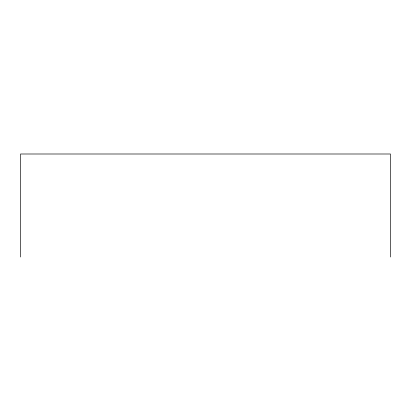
<?xml version="1.0" encoding="UTF-8"?>
<svg xmlns="http://www.w3.org/2000/svg" width="411" height="411" viewBox="0 0 411 411"><rect width="100%" height="100%" fill="white"/><g stroke="black" fill="none" stroke-linecap="round" stroke-linejoin="round"><path stroke-width="0.62" d="M390.45 257.003L390.45 153.997L20.55 153.997L20.55 257.003"/></g></svg>
